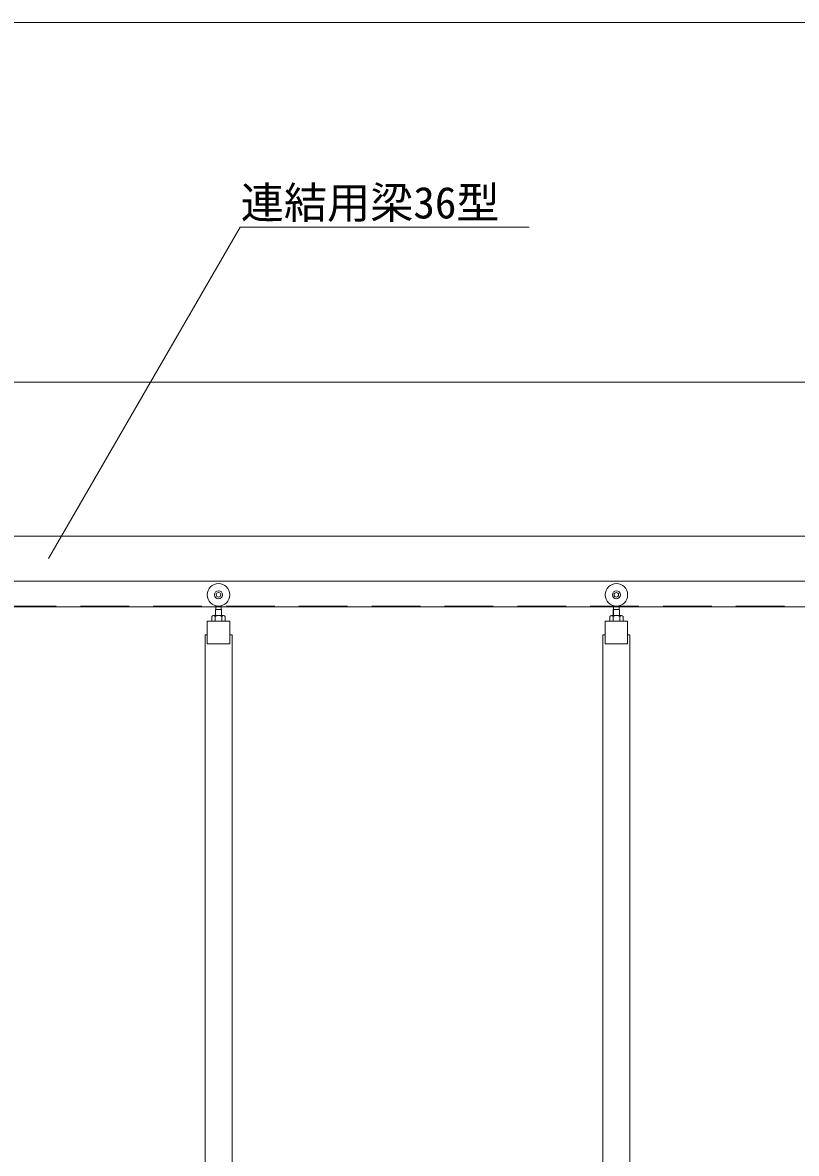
# Model space of a CAD drawing. Units: millimetres, scale not verified. Extents: x -10062 to 10062, y -16938 to 16938.
# Drawn here: x -1998 to -277, y 9351 to 11868 of the extents above; entities that cross this region are included whole.
import ezdxf
from ezdxf.enums import TextEntityAlignment as Align

# ---------------------------------------------------------------- set-up
doc = ezdxf.new("R2010")
doc.units = ezdxf.units.MM
doc.header["$LTSCALE"] = 90
doc.linetypes.add('DASHED1', pattern=[1.8, 1.2, -0.6])
for name, color, linetype, lineweight in [('0-C_寸法', 134, 'Continuous', 18), ('1-1_中央走行棒', 134, 'Continuous', 18), ('1-B_文字', 134, 'Continuous', 18), ('2-1_連結用梁36', 134, 'Continuous', 18)]:
    doc.layers.add(name, color=color, linetype=linetype, lineweight=lineweight)
doc.styles.add('ＭＳ ゴシック', font='')
doc.styles.get('ＭＳ ゴシック').set_extended_font_data('MS Gothic')

msp = doc.modelspace()

# ---------------------------------------------------------------- linework, layer by layer
at = {"layer": '0-C_寸法'}
for p, q in [((-6907.5, 11867.5), (182.5, 11867.5)), ((-3361.5, 11067.5), (1138.5, 11067.5))]:
    msp.add_line(p, q, dxfattribs=at)
at = {"layer": '1-1_中央走行棒'}
for p, q in [((-1568.75, 10561.1), (-1568.75, 10569.9)), ((-1556.25, 10561.1), (-1556.25, 10569.9)), ((-683.75, 10561.1), (-683.75, 10569.9)), ((-671.25, 10561.1), (-671.25, 10569.9)), ((-1551.38, 10548.06), (-1573.62, 10548.06)), ((-1570, 10548.06), (-1573.62, 10548.06)), ((-1570.44, 10548.06), (-1570.44, 10548.1)), ((-1570, 10546.06), (-1570, 10535.06)), ((-1569.2, 10548.06), (-1569.2, 10561.1)), ((-1555.8, 10548.06), (-1555.8, 10561.1)), ((-1551.38, 10548.06), (-1555, 10548.06)), ((-1555, 10546.06), (-1555, 10535.06)), ((-1554.56, 10548.06), (-1554.56, 10548.1)), ((-666.38, 10548.06), (-688.63, 10548.06)), ((-685, 10548.06), (-688.63, 10548.06)), ((-685.44, 10548.06), (-685.44, 10548.1)), ((-685, 10546.06), (-685, 10535.06)), ((-684.2, 10548.06), (-684.2, 10561.1)), ((-670.8, 10548.06), (-670.8, 10561.1)), ((-666.38, 10548.06), (-670, 10548.06)), ((-670, 10546.06), (-670, 10535.06)), ((-669.56, 10548.06), (-669.56, 10548.1))]:
    msp.add_line(p, q, dxfattribs=at)
for points in [[(-1577.25, 10546.06), (-1577.25, 10535.06), (-1547.75, 10535.06), (-1547.75, 10546.06)], [(-1570.44, 10548.1), (-1569.5, 10548.1), (-1569.5, 10561.1), (-1562.5, 10561.1)], [(-1554.56, 10548.1), (-1555.5, 10548.1), (-1555.5, 10561.1), (-1562.5, 10561.1)], [(-692.25, 10546.06), (-692.25, 10535.06), (-662.75, 10535.06), (-662.75, 10546.06)], [(-685.44, 10548.1), (-684.5, 10548.1), (-684.5, 10561.1), (-677.5, 10561.1)], [(-669.56, 10548.1), (-670.5, 10548.1), (-670.5, 10561.1), (-677.5, 10561.1)], [(-1592.5, 9173.06), (-1592.5, 10505.06), (-1587.5, 10505.06)], [(-1537.5, 10505.06), (-1532.5, 10505.06), (-1532.5, 9173.06)], [(-707.5, 9173.06), (-707.5, 10505.06), (-702.5, 10505.06)], [(-652.5, 10505.06), (-647.5, 10505.06), (-647.5, 9173.06)]]:
    msp.add_lwpolyline(points, dxfattribs=at)
for points in [[(-1537.5, 10485.06), (-1587.5, 10485.06), (-1587.5, 10535.06), (-1537.5, 10535.06)], [(-652.5, 10485.06), (-702.5, 10485.06), (-702.5, 10535.06), (-652.5, 10535.06)]]:
    msp.add_lwpolyline(points, close=True, dxfattribs=at)
for centre, radius in [((-1562.5, 10594.1), 25), ((-1562.5, 10594.1), 9), ((-1562.5, 10594.1), 5), ((-677.5, 10594.1), 25), ((-677.5, 10594.1), 9), ((-677.5, 10594.1), 5)]:
    msp.add_circle(centre, radius, dxfattribs=at)
for centre, radius, start, end in [((-1573.62, 10543.78), 4.28, 32.227, 147.773), ((-1562.5, 10533), 15.07, 60.137, 119.863), ((-1551.38, 10543.78), 4.28, 32.227, 147.773), ((-688.63, 10543.78), 4.28, 32.227, 147.773), ((-677.5, 10533), 15.07, 60.137, 119.863), ((-666.38, 10543.78), 4.28, 32.227, 147.773)]:
    msp.add_arc(centre, radius, start, end, dxfattribs=at)
at = {"layer": '1-B_文字'}
msp.add_line((-1514.14, 11412.5), (-871.6, 11412.5), dxfattribs=at)
msp.add_lwpolyline([(-1940.59, 10674.5), (-1514.5, 11412.5), (-1514.14, 11412.5)], dxfattribs=at)
at = {"layer": '2-1_連結用梁36', "linetype": 'DASHED1'}
msp.add_line((182.5, 10569.1), (-3362.5, 10569.1), dxfattribs=at)
at = {"layer": '2-1_連結用梁36'}
for points in [[(-3356.5, 10724.5), (-3356.5, 10624.5), (-62.5, 10624.5)], [(337.5, 10624.5), (337.5, 10724.5), (-3342.2, 10724.5)], [(-62.5, 10624.5), (-3362.5, 10624.5), (-3362.5, 10567.5), (-5.5, 10567.5)]]:
    msp.add_lwpolyline(points, dxfattribs=at)

# ---------------------------------------------------------------- texts
at = {"layer": '1-B_文字', "style": 'ＭＳ ゴシック'}
msp.add_text('連結用梁36型', height=70.38, dxfattribs=at).set_placement((-1513.14, 11410.53), align=Align.BOTTOM_LEFT)

doc.saveas('drawing.dxf')
